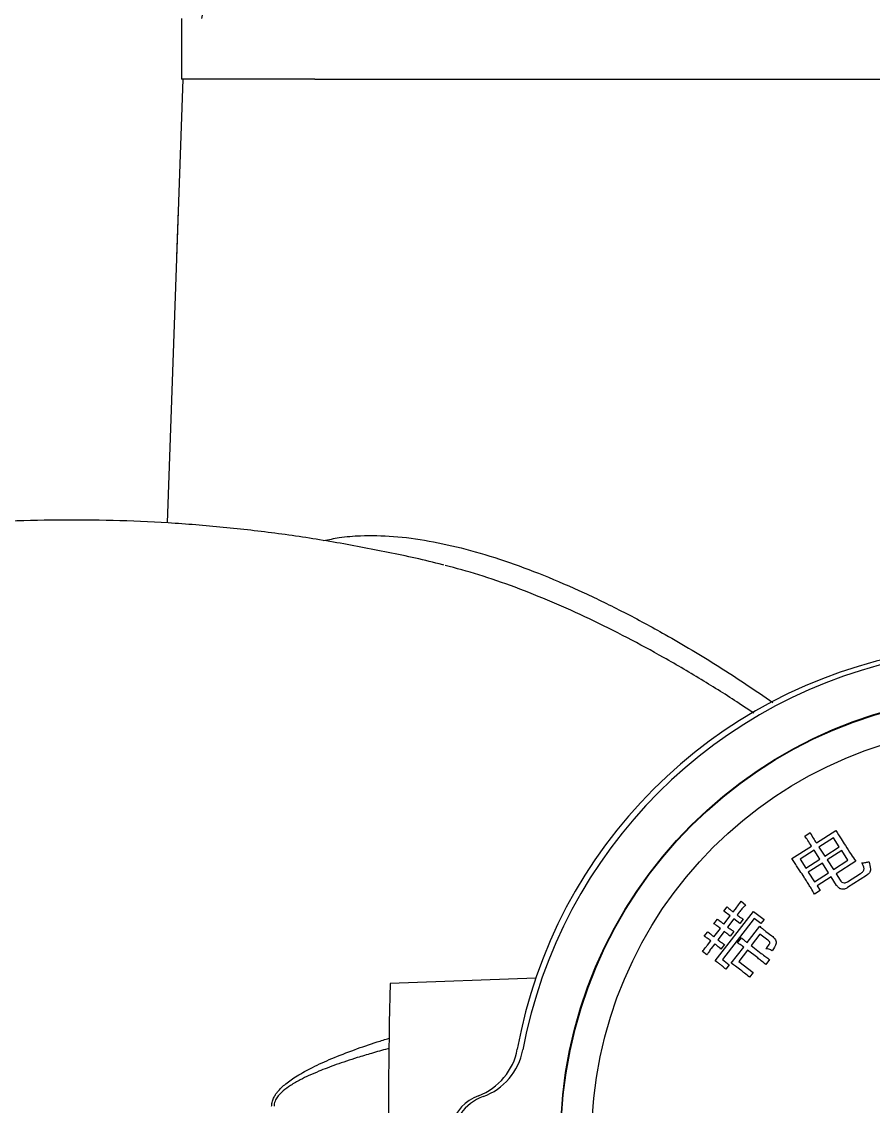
# Model space of a CAD drawing. Header units: millimetres. Extents: x 10469 to 13094, y 11322 to 13178.
# Drawn here: x 12235.9 to 12374.3, y 12724.6 to 12900.9 of the extents above; entities that cross this region are included whole.
import ezdxf

# ---------------------------------------------------------------- set-up
doc = ezdxf.new("R2010")
doc.units = ezdxf.units.MM

msp = doc.modelspace()

# ---------------------------------------------------------------- linework, layer by layer
at = {"color": 7, "linetype": 'Continuous', "lineweight": 25}
for p, q in [((12261.919, 12901.424), (12261.919, 12891.554)), ((12262.105, 12891.554), (12259.585, 12819.402)), ((12283.546, 12891.554), (12261.919, 12891.554)), ((12283.546, 12891.554), (12534.072, 12891.554)), ((12363.18, 12768.51), (12364.046, 12769.063)), ((12365.064, 12767.384), (12368.257, 12769.425)), ((12367.858, 12768.226), (12365.493, 12766.713)), ((12368.791, 12766.767), (12367.858, 12768.226)), ((12361.083, 12764.839), (12364.275, 12766.88)), ((12364.705, 12766.209), (12362.419, 12764.747)), ((12365.637, 12764.75), (12364.705, 12766.209)), ((12365.493, 12766.713), (12366.425, 12765.254)), ((12366.425, 12765.254), (12368.791, 12766.767)), ((12362.419, 12764.747), (12363.352, 12763.288)), ((12363.352, 12763.288), (12365.637, 12764.75)), ((12369.194, 12766.136), (12366.829, 12764.624)), ((12366.829, 12764.624), (12367.838, 12763.047)), ((12367.838, 12763.047), (12370.203, 12764.56)), ((12370.203, 12764.56), (12369.194, 12766.136)), ((12366.041, 12764.12), (12363.755, 12762.657)), ((12367.049, 12762.543), (12366.041, 12764.12)), ((12371.461, 12764.418), (12368.267, 12762.376)), ((12363.755, 12762.657), (12364.764, 12761.08)), ((12364.764, 12761.08), (12367.049, 12762.543)), ((12367.479, 12761.872), (12365.193, 12760.41)), ((12368.361, 12760.493), (12367.479, 12761.872)), ((12368.267, 12762.376), (12368.947, 12761.313)), ((12373.219, 12762.101), (12370.144, 12760.134)), ((12370.151, 12761.084), (12372.239, 12762.418)), ((12365.672, 12759.661), (12364.765, 12759.082)), ((12365.193, 12760.41), (12365.672, 12759.661)), ((12352.835, 12757.895), (12353.571, 12757.327)), ((12348.636, 12748.202), (12354.867, 12756.264)), ((12350.055, 12756.28), (12350.596, 12756.978)), ((12351.05, 12755.511), (12350.055, 12756.28)), ((12351.563, 12756.173), (12351.904, 12756.614)), ((12352.53, 12756.131), (12352.188, 12755.689)), ((12354.867, 12756.264), (12356.56, 12754.954)), ((12348.425, 12754.246), (12349.023, 12755.019)), ((12354.981, 12755.119), (12349.802, 12748.417)), ((12350.026, 12754.185), (12351.05, 12755.511)), ((12351.675, 12755.027), (12350.651, 12753.702)), ((12352.634, 12754.287), (12351.675, 12755.027)), ((12353.174, 12754.986), (12352.634, 12754.287)), ((12356.049, 12754.293), (12354.981, 12755.119)), ((12356.56, 12754.954), (12356.049, 12754.293)), ((12346.86, 12752.22), (12347.428, 12752.957)), ((12348.432, 12752.123), (12349.485, 12753.485)), ((12350.111, 12753.002), (12349.057, 12751.64)), ((12351.637, 12752.998), (12351.039, 12752.225)), ((12353.826, 12751.188), (12355.876, 12753.839)), ((12355.903, 12752.582), (12354.451, 12750.704)), ((12357.192, 12751.586), (12355.903, 12752.582)), ((12356.877, 12753.005), (12357.835, 12752.265)), ((12347.378, 12750.76), (12347.919, 12751.46)), ((12348.544, 12750.976), (12347.976, 12750.24)), ((12350.116, 12750.879), (12349.548, 12750.143)), ((12351.237, 12747.838), (12353.256, 12750.451)), ((12352.271, 12751.155), (12352.899, 12751.965)), ((12354.451, 12750.704), (12356.109, 12749.422)), ((12347.281, 12749.188), (12346.545, 12749.756)), ((12353.881, 12749.968), (12352.46, 12748.128)), ((12355.539, 12748.685), (12353.881, 12749.968)), ((12349.802, 12748.417), (12350.87, 12747.59)), ((12350.87, 12747.59), (12350.329, 12746.892)), ((12352.46, 12748.128), (12354.78, 12746.334)), ((12357.464, 12748.436), (12356.837, 12747.625)), ((12319.46, 12745.38), (12295.796, 12744.554)), ((12354.78, 12746.334), (12354.183, 12745.561))]:
    msp.add_line(p, q, dxfattribs=at)
at = {"color": 7, "linetype": 'Continuous', "lineweight": 25, "flags": 128}
msp.add_lwpolyline([(12261.36, 12870.238), (12261.088, 12862.669), (12261.079, 12862.177)], dxfattribs=at)
at = {"color": 7, "linetype": 'Continuous', "lineweight": 25}
for radius in [72.5, 72.418, 67.42]:
    msp.add_circle((12395.99, 12719.009), radius, dxfattribs=at)
for centre, radius, start, end in [((12491.044, 12858.182), 230, 0, 169.16329), ((12395.175, 12719.556), 79.998, 100.30733, 169.69513), ((12395.99, 12719.009), 80, 100.6021, 169.3979), ((13294.372, 12721.146), 998.85, 178.657155, 180.626784), ((12306.629, 12735.655), 10, 290.58812, 349.69489), ((12307.527, 12735.568), 10, 289.80619, 349.3979), ((12312.677, 12719.554), 7.2, 110.58893, 215.5629), ((12313.49, 12719.009), 7.6, 109.80619, 250.19381)]:
    msp.add_arc(centre, radius, start, end, dxfattribs=at)
for points, knots in [([(12304.505, 12812.558), (12304.451, 12812.572), (12301.47, 12813.362), (12295.495, 12814.635), (12286.597, 12816.348), (12277.659, 12817.698), (12268.704, 12818.736), (12259.741, 12819.447), (12250.781, 12819.844), (12241.837, 12819.901), (12234.965, 12819.766), (12231.085, 12819.509), (12230.171, 12819.449)], [0, 0, 0, 0, 0.0022241, 0.1234908, 0.2444216, 0.3650249, 0.4853084, 0.6052783, 0.7249402, 0.8442984, 0.9633566, 1, 1, 1, 1]), ([(12285.007, 12816.528), (12285.842, 12816.706), (12287.757, 12817.115), (12291.503, 12817.413), (12296.334, 12817.323), (12302.056, 12816.566), (12308.099, 12815.216), (12314.313, 12813.335), (12320.747, 12810.947), (12327.237, 12808.138), (12333.847, 12804.913), (12341.165, 12800.953), (12349.274, 12796.136), (12355.085, 12792.207), (12358.008, 12790.23)], [0, 0, 0, 0, 0.0441267, 0.101238, 0.1845333, 0.2698175, 0.3532396, 0.4389211, 0.522355, 0.608027, 0.691154, 0.7762301, 0.887439, 1, 1, 1, 1]), ([(12354.882, 12788.479), (12354.23, 12788.922), (12351.543, 12790.747), (12346.659, 12793.792), (12340.459, 12797.449), (12334.256, 12800.817), (12328.206, 12803.837), (12322.111, 12806.591), (12316.098, 12808.992), (12310.268, 12811.018), (12306.542, 12812.019), (12304.727, 12812.506)], [0, 0, 0, 0, 0.0387382, 0.1596106, 0.287043, 0.4023979, 0.5232706, 0.6430913, 0.7641464, 0.8851093, 1, 1, 1, 1]), ([(12364.275, 12766.88), (12364.077, 12767.189), (12363.724, 12767.74), (12363.346, 12768.275), (12363.18, 12768.51)], [0, 0, 0, 0, 0.5600165, 1, 1, 1, 1]), ([(12364.046, 12769.063), (12364.229, 12768.745), (12364.556, 12768.178), (12364.908, 12767.627), (12365.064, 12767.384)], [0, 0, 0, 0, 0.5599632, 1, 1, 1, 1]), ([(12368.257, 12769.425), (12368.535, 12768.96), (12369.03, 12768.129), (12369.552, 12767.314), (12369.782, 12766.956)], [0, 0, 0, 0, 0.5599781, 1, 1, 1, 1]), ([(12369.782, 12766.956), (12370.088, 12766.477), (12370.635, 12765.623), (12371.208, 12764.786), (12371.461, 12764.418)], [0, 0, 0, 0, 0.5600113, 1, 1, 1, 1]), ([(12363.064, 12761.827), (12362.844, 12762.171), (12362.481, 12762.738), (12361.97, 12763.523), (12361.535, 12764.187), (12361.234, 12764.621), (12361.083, 12764.839)], [0, 0, 0, 0, 0.3400038, 0.5600061, 0.7800077, 1, 1, 1, 1]), ([(12372.239, 12762.418), (12372.379, 12762.516), (12372.588, 12762.662), (12372.807, 12762.94), (12372.827, 12763.472), (12372.621, 12763.857), (12372.455, 12764.165)], [0, 0, 0, 0, 0.2503782, 0.3753838, 0.499124, 1, 1, 1, 1]), ([(12372.455, 12764.165), (12372.677, 12764.17), (12373.073, 12764.179), (12373.449, 12764.3), (12373.615, 12764.353)], [0, 0, 0, 0, 0.5598302, 1, 1, 1, 1]), ([(12373.615, 12764.353), (12373.73, 12763.946), (12373.874, 12763.436), (12373.852, 12762.795), (12373.652, 12762.411), (12373.393, 12762.225), (12373.219, 12762.101)], [0, 0, 0, 0, 0.500786, 0.6257863, 0.7505244, 1, 1, 1, 1]), ([(12364.765, 12759.082), (12364.58, 12759.398), (12364.275, 12759.918), (12363.827, 12760.628), (12363.446, 12761.228), (12363.191, 12761.628), (12363.064, 12761.827)], [0, 0, 0, 0, 0.3399548, 0.559969, 0.7799847, 1, 1, 1, 1]), ([(12368.947, 12761.313), (12369.024, 12761.205), (12369.18, 12760.992), (12369.546, 12760.86), (12369.884, 12760.928), (12370.062, 12761.032), (12370.151, 12761.084)], [0, 0, 0, 0, 0.2804331, 0.5584638, 0.778886, 1, 1, 1, 1]), ([(12370.144, 12760.134), (12369.976, 12760.031), (12369.643, 12759.827), (12369.065, 12759.842), (12368.639, 12760.127), (12368.454, 12760.371), (12368.361, 12760.493)], [0, 0, 0, 0, 0.2807581, 0.5585557, 0.7788183, 1, 1, 1, 1]), ([(12351.904, 12756.614), (12352.08, 12756.852), (12352.395, 12757.275), (12352.7, 12757.705), (12352.835, 12757.895)], [0, 0, 0, 0, 0.5599933, 1, 1, 1, 1]), ([(12350.596, 12756.978), (12350.772, 12756.823), (12351.087, 12756.545), (12351.417, 12756.286), (12351.563, 12756.173)], [0, 0, 0, 0, 0.5599747, 1, 1, 1, 1]), ([(12352.188, 12755.689), (12352.369, 12755.553), (12352.691, 12755.309), (12353.026, 12755.084), (12353.174, 12754.986)], [0, 0, 0, 0, 0.56, 1, 1, 1, 1]), ([(12353.571, 12757.327), (12353.371, 12757.108), (12353.014, 12756.719), (12352.678, 12756.311), (12352.53, 12756.131)], [0, 0, 0, 0, 0.5600362, 1, 1, 1, 1]), ([(12349.485, 12753.485), (12349.291, 12753.632), (12348.944, 12753.894), (12348.583, 12754.138), (12348.425, 12754.246)], [0, 0, 0, 0, 0.5599849, 1, 1, 1, 1]), ([(12349.023, 12755.019), (12349.206, 12754.858), (12349.534, 12754.572), (12349.875, 12754.303), (12350.026, 12754.185)], [0, 0, 0, 0, 0.5600053, 1, 1, 1, 1]), ([(12347.919, 12751.46), (12347.725, 12751.607), (12347.38, 12751.871), (12347.019, 12752.113), (12346.86, 12752.22)], [0, 0, 0, 0, 0.5600194, 1, 1, 1, 1]), ([(12347.428, 12752.957), (12347.612, 12752.796), (12347.94, 12752.511), (12348.281, 12752.242), (12348.432, 12752.123)], [0, 0, 0, 0, 0.56000533, 1, 1, 1, 1]), ([(12351.039, 12752.225), (12350.87, 12752.375), (12350.568, 12752.643), (12350.25, 12752.892), (12350.111, 12753.002)], [0, 0, 0, 0, 0.5599933, 1, 1, 1, 1]), ([(12350.651, 12753.702), (12350.832, 12753.566), (12351.156, 12753.324), (12351.49, 12753.098), (12351.637, 12752.998)], [0, 0, 0, 0, 0.55998259, 1, 1, 1, 1]), ([(12355.876, 12753.839), (12356.058, 12753.678), (12356.385, 12753.392), (12356.727, 12753.123), (12356.877, 12753.005)], [0, 0, 0, 0, 0.5599812, 1, 1, 1, 1]), ([(12357.835, 12752.265), (12358.015, 12752.115), (12358.284, 12751.889), (12358.533, 12751.476), (12358.514, 12750.751), (12358.179, 12750.252), (12357.911, 12749.853)], [0, 0, 0, 0, 0.2504432, 0.3755386, 0.4997875, 1, 1, 1, 1]), ([(12346.545, 12749.756), (12346.703, 12749.941), (12346.986, 12750.271), (12347.258, 12750.61), (12347.378, 12750.76)], [0, 0, 0, 0, 0.5600086, 1, 1, 1, 1]), ([(12349.548, 12750.143), (12349.365, 12750.303), (12349.038, 12750.59), (12348.695, 12750.858), (12348.544, 12750.976)], [0, 0, 0, 0, 0.5599792, 1, 1, 1, 1]), ([(12349.057, 12751.64), (12349.251, 12751.493), (12349.598, 12751.231), (12349.958, 12750.986), (12350.116, 12750.879)], [0, 0, 0, 0, 0.5599827, 1, 1, 1, 1]), ([(12353.256, 12750.451), (12353.075, 12750.587), (12352.753, 12750.83), (12352.419, 12751.056), (12352.271, 12751.155)], [0, 0, 0, 0, 0.5599803, 1, 1, 1, 1]), ([(12352.899, 12751.965), (12353.068, 12751.815), (12353.369, 12751.547), (12353.686, 12751.297), (12353.826, 12751.188)], [0, 0, 0, 0, 0.5599759, 1, 1, 1, 1]), ([(12356.874, 12750.186), (12357.06, 12750.41), (12357.293, 12750.689), (12357.498, 12751.027), (12357.541, 12751.173), (12357.444, 12751.377), (12357.304, 12751.493), (12357.192, 12751.586)], [0, 0, 0, 0, 0.500942, 0.6260883, 0.6883905, 0.7508516, 1, 1, 1, 1]), ([(12347.976, 12750.24), (12347.842, 12750.046), (12347.603, 12749.7), (12347.38, 12749.344), (12347.281, 12749.188)], [0, 0, 0, 0, 0.55994664, 1, 1, 1, 1]), ([(12356.837, 12747.625), (12356.598, 12747.827), (12356.172, 12748.189), (12355.733, 12748.534), (12355.539, 12748.685)], [0, 0, 0, 0, 0.5600006, 1, 1, 1, 1]), ([(12356.109, 12749.422), (12356.359, 12749.234), (12356.806, 12748.898), (12357.263, 12748.577), (12357.464, 12748.436)], [0, 0, 0, 0, 0.5599937, 1, 1, 1, 1]), ([(12357.911, 12749.853), (12357.727, 12749.947), (12357.398, 12750.114), (12357.034, 12750.164), (12356.874, 12750.186)], [0, 0, 0, 0, 0.56002002, 1, 1, 1, 1]), ([(12349.437, 12747.641), (12349.291, 12747.751), (12349.032, 12747.949), (12348.757, 12748.125), (12348.636, 12748.202)], [0, 0, 0, 0, 0.5599656, 1, 1, 1, 1]), ([(12350.329, 12746.892), (12350.166, 12747.036), (12349.876, 12747.294), (12349.571, 12747.535), (12349.437, 12747.641)], [0, 0, 0, 0, 0.5599999, 1, 1, 1, 1]), ([(12352.774, 12746.708), (12352.492, 12746.925), (12351.987, 12747.313), (12351.466, 12747.678), (12351.237, 12747.838)], [0, 0, 0, 0, 0.5600112, 1, 1, 1, 1]), ([(12354.183, 12745.561), (12353.925, 12745.781), (12353.464, 12746.174), (12352.985, 12746.545), (12352.774, 12746.708)], [0, 0, 0, 0, 0.5599742, 1, 1, 1, 1]), ([(12276.55, 12724.574), (12276.553, 12724.675), (12276.563, 12725.007), (12276.7, 12725.58), (12276.984, 12726.184), (12277.332, 12726.71), (12277.707, 12727.171), (12278.212, 12727.693), (12278.876, 12728.271), (12279.721, 12728.901), (12281.144, 12729.83), (12283.338, 12731.018), (12286.47, 12732.433), (12289.98, 12733.788), (12293.096, 12734.866), (12294.97, 12735.438), (12295.62, 12735.637)], [0, 0, 0, 0, 0.01302199, 0.04288205, 0.07529357, 0.09894539, 0.12454685, 0.15231428, 0.19322334, 0.23895275, 0.28971324, 0.41482048, 0.56480253, 0.74017506, 0.90988204, 1, 1, 1, 1]), ([(12295.609, 12733.964), (12295.54, 12733.946), (12294.599, 12733.702), (12292.881, 12733.214), (12290.642, 12732.546), (12288.729, 12731.929), (12287.096, 12731.368), (12285.605, 12730.821), (12284.119, 12730.234), (12282.662, 12729.604), (12281.118, 12728.855), (12279.698, 12728.049), (12278.542, 12727.22), (12277.77, 12726.478), (12277.256, 12725.79), (12276.977, 12725.138), (12276.953, 12724.709), (12276.945, 12724.574)], [0, 0, 0, 0, 0.009951, 0.1360327, 0.2492574, 0.3358381, 0.4158837, 0.4894125, 0.5564481, 0.6377344, 0.7094145, 0.7940982, 0.8633473, 0.9052997, 0.9411753, 0.9815269, 1, 1, 1, 1])]:
    msp.add_open_spline(points, degree=3, knots=knots, dxfattribs=at)

doc.saveas('drawing.dxf')
